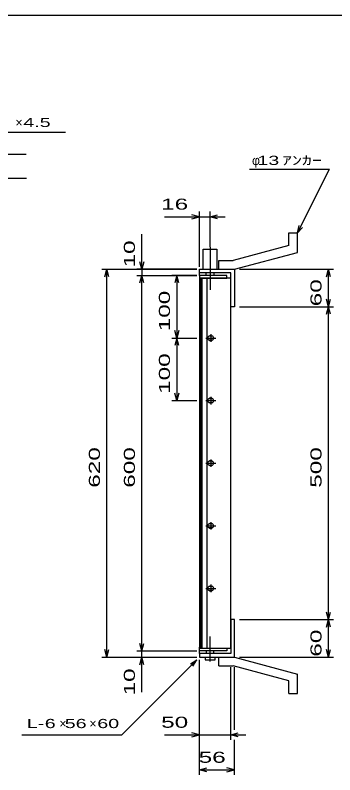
# Model space of a CAD drawing. Units: millimetres, scale not verified. Extents: x -1456 to 1385, y -1026 to 843.
# Drawn here: x -424 to 87, y -371 to 843 of the extents above; entities that cross this region are included whole.
import ezdxf
from ezdxf.enums import TextEntityAlignment as Align

# ---------------------------------------------------------------- set-up
doc = ezdxf.new("R2010")
doc.units = ezdxf.units.MM
doc.header["$LTSCALE"] = 8
doc.linetypes.add('LONG_DASHED_DOTTED', pattern=[15.25, 12, -1.5, 0.25, -1.5])
for name, color, linetype, lineweight in [('0_2', 150, 'Continuous', 25), ('16', 3, 'Continuous', 25), ('19', 6, 'Continuous', 25), ('22', 2, 'Continuous', 25)]:
    doc.layers.add(name, color=color, linetype=linetype, lineweight=lineweight)
doc.styles.add('ベクトル', font='')
doc.styles.get('ベクトル').set_extended_font_data('ベクトル')

msp = doc.modelspace()

# ---------------------------------------------------------------- linework, layer by layer
at = {"layer": '0_2'}
msp.add_line((-1383.2, 842.8), (1384.8, 842.8), dxfattribs=at)
at = {"layer": '16'}
for p, q in [((-85.8, 426.8), (-129.8, 426.8)), ((-129.8, 426.8), (-129.8, 422.3)), ((-85.8, 422.3), (-85.8, 426.8)), ((-129.8, 422.3), (-85.8, 422.3)), ((-129.8, 422.3), (-129.8, -168.7)), ((-79.8, 422.3), (-129.8, 422.3)), ((-128.3, 422.3), (-128.3, -168.7)), ((-125.3, -168.7), (-125.3, 422.3)), ((-117.8, 422.3), (-117.8, -168.7)), ((-79.8, -168.7), (-79.8, 422.3)), ((-109.8, 329.8), (-113.8, 329.8)), ((-111.8, 332.8), (-111.8, 320.8)), ((-119.8, 326.8), (-103.8, 326.8)), ((-113.8, 323.8), (-109.8, 323.8)), ((-111.8, 232.8), (-111.8, 220.8)), ((-119.8, 226.8), (-103.8, 226.8)), ((-109.8, 229.8), (-113.8, 229.8)), ((-113.8, 223.8), (-109.8, 223.8)), ((-119.8, 126.8), (-103.8, 126.8)), ((-109.8, 129.8), (-113.8, 129.8)), ((-113.8, 123.8), (-109.8, 123.8)), ((-111.8, 132.8), (-111.8, 120.8)), ((-119.8, 26.8), (-103.8, 26.8)), ((-109.8, 29.8), (-113.8, 29.8)), ((-111.8, 32.8), (-111.8, 20.8)), ((-113.8, 23.8), (-109.8, 23.8)), ((-109.8, -70.2), (-113.8, -70.2)), ((-111.8, -67.2), (-111.8, -79.2)), ((-119.8, -73.2), (-103.8, -73.2)), ((-113.8, -76.2), (-109.8, -76.2)), ((-129.8, -168.7), (-85.8, -168.7)), ((-129.8, -173.2), (-129.8, -168.7)), ((-129.8, -168.7), (-79.8, -168.7)), ((-85.8, -168.7), (-85.8, -173.2)), ((-85.8, -173.2), (-129.8, -173.2))]:
    msp.add_line(p, q, dxfattribs=at)
for centre, radius, start, end in [((-113.8, 326.8), 3, 90, 270), ((-111.8, 326.8), 4, 46.6, 133.4), ((-109.8, 326.8), 3, 270, 90), ((-111.8, 326.8), 4, 226.6, 313.4), ((-111.8, 226.8), 4, 46.6, 133.4), ((-113.8, 226.8), 3, 90, 270), ((-111.8, 226.8), 4, 226.6, 313.4), ((-109.8, 226.8), 3, 270, 90), ((-113.8, 126.8), 3, 90, 270), ((-111.8, 126.8), 4, 46.6, 133.4), ((-111.8, 126.8), 4, 226.6, 313.4), ((-109.8, 126.8), 3, 270, 90), ((-113.8, 26.8), 3, 90, 270), ((-111.8, 26.8), 4, 46.6, 133.4), ((-109.8, 26.8), 3, 270, 90), ((-111.8, 26.8), 4, 226.6, 313.4), ((-113.8, -73.2), 3, 90, 270), ((-111.8, -73.2), 4, 46.6, 133.4), ((-109.8, -73.2), 3, 270, 90), ((-111.8, -73.2), 4, 226.6, 313.4)]:
    msp.add_arc(centre, radius, start, end, dxfattribs=at)
at = {"layer": '19'}
for p, q in [((13.2, 494.8), (27.2, 494.8)), ((13.2, 474.8), (13.2, 494.8)), ((27.2, 463.8), (27.2, 494.8)), ((13.2, 474.8), (-75.8, 450.8)), ((-123.8, 436.8), (-123.8, 468.8)), ((-123.8, 468.8), (-101.8, 468.8)), ((-101.8, 468.8), (-101.8, 436.8)), ((-73.8, 436.8), (27.2, 463.8)), ((-98.8, 450.8), (-75.8, 450.8)), ((-98.8, 436.8), (-98.8, 450.8)), ((-129.8, 426.8), (-129.8, 436.8)), ((-129.8, 430.8), (-129.8, 436.8)), ((-129.8, 436.8), (-74.8, 436.8)), ((-79.8, 430.8), (-129.8, 430.8)), ((-118.8, 426.8), (-118.8, 430.8)), ((-106.8, 430.8), (-106.8, 426.8)), ((-98.8, 436.8), (-73.8, 436.8)), ((-79.8, 376.8), (-79.8, 430.8)), ((-74.8, 436.8), (-73.8, 435.8)), ((-73.8, 435.8), (-73.8, 376.8)), ((-73.8, 376.8), (-79.8, 376.8)), ((-73.8, -123.2), (-79.8, -123.2)), ((-79.8, -123.2), (-79.8, -177.2)), ((-73.8, -182.2), (-73.8, -123.2)), ((-129.8, -177.2), (-129.8, -167.2)), ((-129.8, -177.2), (-129.8, -183.2)), ((-79.8, -177.2), (-129.8, -177.2)), ((-118.8, -173.2), (-118.8, -177.2)), ((-106.8, -177.2), (-106.8, -173.2)), ((-129.8, -183.2), (-74.8, -183.2)), ((-120.8, -183.2), (-120.8, -187.2)), ((-120.8, -187.2), (-104.8, -187.2)), ((-104.8, -187.2), (-104.8, -183.2)), ((-98.8, -183.2), (-73.8, -183.2)), ((-98.8, -197.2), (-98.8, -183.2)), ((-74.8, -183.2), (-73.8, -182.2)), ((-73.8, -183.2), (27.2, -210.2)), ((-98.8, -197.2), (-75.8, -197.2)), ((13.2, -221.2), (-75.8, -197.2)), ((27.2, -241.2), (27.2, -210.2)), ((13.2, -241.2), (13.2, -221.2)), ((13.2, -241.2), (27.2, -241.2))]:
    msp.add_line(p, q, dxfattribs=at)
at = {"layer": '19', "linetype": 'LONG_DASHED_DOTTED'}
for p, q in [((-112.8, 471.8), (-112.8, 403.8)), ((-112.8, -190.2), (-112.8, -150.2))]:
    msp.add_line(p, q, dxfattribs=at)
at = {"layer": '22', "color": 4}
for p, q in [((-776.05, 655.8), (-344.05, 655.8)), ((-758.8, 620.8), (-406.8, 620.8)), ((-49.8, 596.8), (78.2, 596.8)), ((27.2, 494.8), (78.2, 596.8)), ((-742.6, 582.3), (-406.6, 582.3)), ((-129.8, 520.8), (-141.8, 524)), ((-129.8, 440.8), (-129.8, 528.8)), ((-112.8, 472.8), (-112.8, 528.8)), ((-112.8, 520.8), (-100.8, 524)), ((-185.8, 520.8), (-129.8, 520.8)), ((-141.8, 517.6), (-129.8, 520.8)), ((-129.8, 520.8), (-112.8, 520.8)), ((-100.8, 517.6), (-112.8, 520.8)), ((-112.8, 520.8), (-88.8, 520.8)), ((27.2, 494.8), (29.6, 506.48)), ((27.2, 494.8), (35.2, 503.6)), ((-221.8, 436.8), (-221.8, 492.8)), ((-221.8, 436.8), (-225, 448.8)), ((-218.6, 448.8), (-221.8, 436.8)), ((-285.8, 436.8), (-133.8, 436.8)), ((-281, 424.8), (-277.8, 436.8)), ((-274.6, 424.8), (-277.8, 436.8)), ((-277.8, -183.2), (-277.8, 436.8)), ((-133.8, 436.8), (-229.8, 436.8)), ((-229.8, 426.8), (-133.8, 426.8)), ((-225, 414.8), (-221.8, 426.8)), ((-221.8, 436.8), (-221.8, 426.8)), ((-218.6, 414.8), (-221.8, 426.8)), ((-221.8, -173.2), (-221.8, 426.8)), ((-133.8, 426.8), (-173.8, 426.8)), ((-165.8, 426.8), (-169, 414.8)), ((-162.6, 414.8), (-165.8, 426.8)), ((-165.8, 426.8), (-165.8, 326.8)), ((-65.8, 436.8), (84.6, 436.8)), ((73.4, 424.8), (76.6, 436.8)), ((79.8, 424.8), (76.6, 436.8)), ((76.6, 376.8), (76.6, 436.8)), ((76.6, 376.8), (73.4, 388.8)), ((76.6, 376.8), (79.8, 388.8)), ((-65.8, 376.8), (84.6, 376.8)), ((73.4, 364.8), (76.6, 376.8)), ((79.8, 364.8), (76.6, 376.8)), ((76.6, -123.2), (76.6, 376.8)), ((-165.8, 326.8), (-169, 338.8)), ((-162.6, 338.8), (-165.8, 326.8)), ((-173.8, 326.8), (-133.8, 326.8)), ((-165.8, 326.8), (-169, 314.8)), ((-162.6, 314.8), (-165.8, 326.8)), ((-165.8, 326.8), (-165.8, 226.8)), ((-165.8, 226.8), (-169, 238.8)), ((-162.6, 238.8), (-165.8, 226.8)), ((-173.8, 226.8), (-133.8, 226.8)), ((76.6, -123.2), (73.4, -111.2)), ((76.6, -123.2), (79.8, -111.2)), ((-65.8, -123.2), (84.6, -123.2)), ((73.4, -135.2), (76.6, -123.2)), ((79.8, -135.2), (76.6, -123.2)), ((76.6, -183.2), (76.6, -123.2)), ((-221.8, -173.2), (-225, -161.2)), ((-221.8, -173.2), (-218.6, -161.2)), ((-277.8, -183.2), (-281, -171.2)), ((-277.8, -183.2), (-274.6, -171.2)), ((-229.8, -173.2), (-133.8, -173.2)), ((-221.8, -183.2), (-221.8, -173.2)), ((76.6, -183.2), (73.4, -171.2)), ((76.6, -183.2), (79.8, -171.2)), ((-285.8, -183.2), (-133.8, -183.2)), ((-253.8, -307.2), (-133.8, -187.2)), ((-229.8, -183.2), (-133.8, -183.2)), ((-225, -195.2), (-221.8, -183.2)), ((-218.6, -195.2), (-221.8, -183.2)), ((-221.8, -239.2), (-221.8, -183.2)), ((-144.2, -193.6), (-133.8, -187.2)), ((-140.2, -197.6), (-133.8, -187.2)), ((-129.8, -315.2), (-129.8, -187.2)), ((-129.8, -371.2), (-129.8, -187.2)), ((-65.8, -183.2), (84.6, -183.2)), ((-79.8, -315.2), (-79.8, -199.4)), ((-73.8, -299.2), (-73.8, -199.4)), ((-413.8, -307.2), (-253.8, -307.2)), ((-185.8, -307.2), (-129.8, -307.2)), ((-129.8, -307.2), (-141.8, -304)), ((-141.8, -310.4), (-129.8, -307.2)), ((-129.8, -307.2), (-79.8, -307.2)), ((-79.8, -307.2), (-67.8, -304)), ((-67.8, -310.4), (-79.8, -307.2)), ((-79.8, -307.2), (-55.8, -307.2)), ((-73.8, -371.2), (-73.8, -315.2)), ((-129.8, -363.2), (-117.8, -360)), ((-117.8, -366.4), (-129.8, -363.2)), ((-129.8, -363.2), (-73.8, -363.2)), ((-73.8, -363.2), (-85.8, -360)), ((-85.8, -366.4), (-73.8, -363.2))]:
    msp.add_line(p, q, dxfattribs=at)

# ---------------------------------------------------------------- texts
at = {"layer": '22', "style": 'ベクトル'}
for s, p in [('×', (-424.05, 671.4)), ('φ', (-45.8, 610.8)), ('×', (-353.8, -289.2)), ('×', (-305.8, -289.2))]:
    msp.add_text(s, height=14.66, dxfattribs=at).set_placement(p, align=Align.MIDDLE_LEFT)
for s, height, width, p in [(' 4.5 ', 14.66, 1.6, (-420.05, 671.4)), (' 13 ', 14.66, 1.6, (-45.8, 610.8)), ('ｱﾝｶｰ', 14.66, 1.6, (2.2, 610.8)), (' 16 ', 17.6, 1.65, (-201.8, 540.8)), (' 50 ', 17.6, 1.65, (-201.8, -287.2)), ('L-', 14.66, 1.6, (-405.8, -289.2)), (' 6 ', 14.66, 1.6, (-385.8, -289.2)), (' 56 ', 14.66, 1.6, (-353.8, -289.2)), (' 60 ', 14.66, 1.6, (-301.8, -289.2)), (' 56 ', 17.6, 1.65, (-141.8, -343.2))]:
    msp.add_text(s, height=height, dxfattribs=dict(at, width=width)).set_placement(p, align=Align.MIDDLE_LEFT)
at = {"layer": '22', "style": 'ベクトル', "width": 1.65}
for s, p in [(' 10 ', (-241.8, 428.8)), (' 60 ', (56.6, 366.8)), (' 100 ', (-185.8, 326.8)), (' 100 ', (-185.8, 226.8)), (' 620 ', (-297.8, 76.8)), (' 600 ', (-241.8, 76.8)), (' 500 ', (56.6, 76.8)), (' 60 ', (56.6, -193.2)), (' 10 ', (-241.8, -255.2))]:
    msp.add_text(s, height=17.6, rotation=90, dxfattribs=at).set_placement(p, align=Align.MIDDLE_LEFT)

doc.saveas('drawing.dxf')
